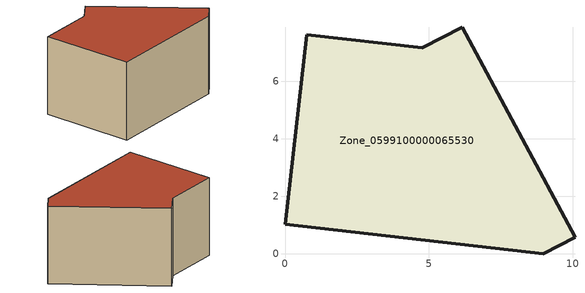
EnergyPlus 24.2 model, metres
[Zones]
Zone_0599100000065530
 floor ground (C_G): 0,1.03 0.76,7.61 4.77,7.15 6.15,7.88 10.07,0.58 8.97,0 z0
 wall outside (C_F): 8.97,0 10.07,0.58 6.15,7.88 4.77,7.15 0.76,7.61 0,1.03 8.97,0 z0:5.72
 roof outside (C_R): 0,1.03 8.97,0 10.07,0.58 6.15,7.88 4.77,7.15 0.76,7.61 z5.72
[BUILDING]
Pand.0599100000065530: North Axis=0; Terrain=City; Loads Convergence Tolerance Value=0.04; Temperature Convergence Tolerance Value=0.4; Solar Distribution=FullExterior; Maximum Number of Warmup Days=25; Minimum Number of Warmup Days=1
[Site:Location]
Rotterdam.The.Hague.AP_ZH_NLD Design_Conditions: Latitude=51.96; Longitude=4.45; Time Zone=1; Elevation=-4.5
[SITE:GROUNDTEMPERATURE:BUILDINGSURFACE]
18, 18, 18, 18, 18, 18, 18, 18, 18, 18, 18, 18
[MATERIAL] Thermal Absorptance=0.9; Solar Absorptance=0.7; Visible Absorptance=0.7
Name | Roughness | Thickness | Conductivity | Density | Specific Heat
G.TI.1975-1991 | MediumSmooth | 0.15 | 0.288461 | 540 | 1210
F.TI.1975-1991 | Rough | 0.3 | 0.230769 | 1920 | 840
R.TI.1975-1991 | MediumRough | 0.2 | 0.153846 | 1500 | 1000
[CONSTRUCTION]
C_G: G.TI.1975-1991
C_F: F.TI.1975-1991
C_R: R.TI.1975-1991
[ZONE]
Zone_0599100000065530: Type=1; Multiplier=1; Ceiling Height=Autocalculate; Volume=Autocalculate; Floor Area=autocalculate; Part of Total Floor Area=Yes
[ZONEINFILTRATION:DESIGNFLOWRATE]
Infil_Zone_0599100000065530: Zone or ZoneList or Space or SpaceList=Zone_0599100000065530; Schedule=AlwaysOn; Design Flow Rate Calculation Method=Flow/Area; Flow Rate per Floor Area=0.003; Constant Term Coefficient=1; Temperature Term Coefficient=0; Velocity Term Coefficient=0; Velocity Squared Term Coefficient=0
[HVACTEMPLATE:ZONE:IDEALLOADSAIRSYSTEM]
Zone_0599100000065530: Maximum Heating Supply Air Temperature=50; Minimum Cooling Supply Air Temperature=13; Maximum Heating Supply Air Humidity Ratio=0.0156; Minimum Cooling Supply Air Humidity Ratio=0.0077; Heating Limit=NoLimit; Cooling Limit=NoLimit; Dehumidification Control Type=ConstantSensibleHeatRatio; Cooling Sensible Heat Ratio=0.7; Dehumidification Setpoint=60; Humidification Control Type=None; Humidification Setpoint=30; Outdoor Air Method=None; Outdoor Air Flow Rate per Person=0.00944; Outdoor Air Flow Rate per Zone Floor Area=0; Outdoor Air Flow Rate per Zone=0; Demand Controlled Ventilation Type=None; Outdoor Air Economizer Type=NoEconomizer; Heat Recovery Type=None; Sensible Heat Recovery Effectiveness=0.7; Latent Heat Recovery Effectiveness=0.65
[ZONECONTROL:THERMOSTAT]
ThermostatControl_Zone_0599100000065530: Zone or ZoneList=Zone_0599100000065530; Control Type Schedule=DualSetpointControlType; Control 1=Thermostat_Zone_0599100000065530; Temperature Difference Between Cutout And Setpoint=0
[THERMOSTATSETPOINT:DUALSETPOINT]
Thermostat_Zone_0599100000065530: Heating Setpoint Temperature Schedule=HeatingSetpoint_Zone_0599100000065530; Cooling Setpoint Temperature Schedule=CoolingSetpoint_Zone_0599100000065530
[SCHEDULE:COMPACT]
HeatingSetpoint_Zone_0599100000065530: Through: 12/31, For: AllDays, Until: 24:00, 21
CoolingSetpoint_Zone_0599100000065530: Through: 12/31, For: AllDays, Until: 24:00, 24
DualSetpointControlType: Through: 12/31, For: AllDays, Until: 24:00, 4
AlwaysOn: Through: 12/31, For: AllDays, Until: 24:00, 1
